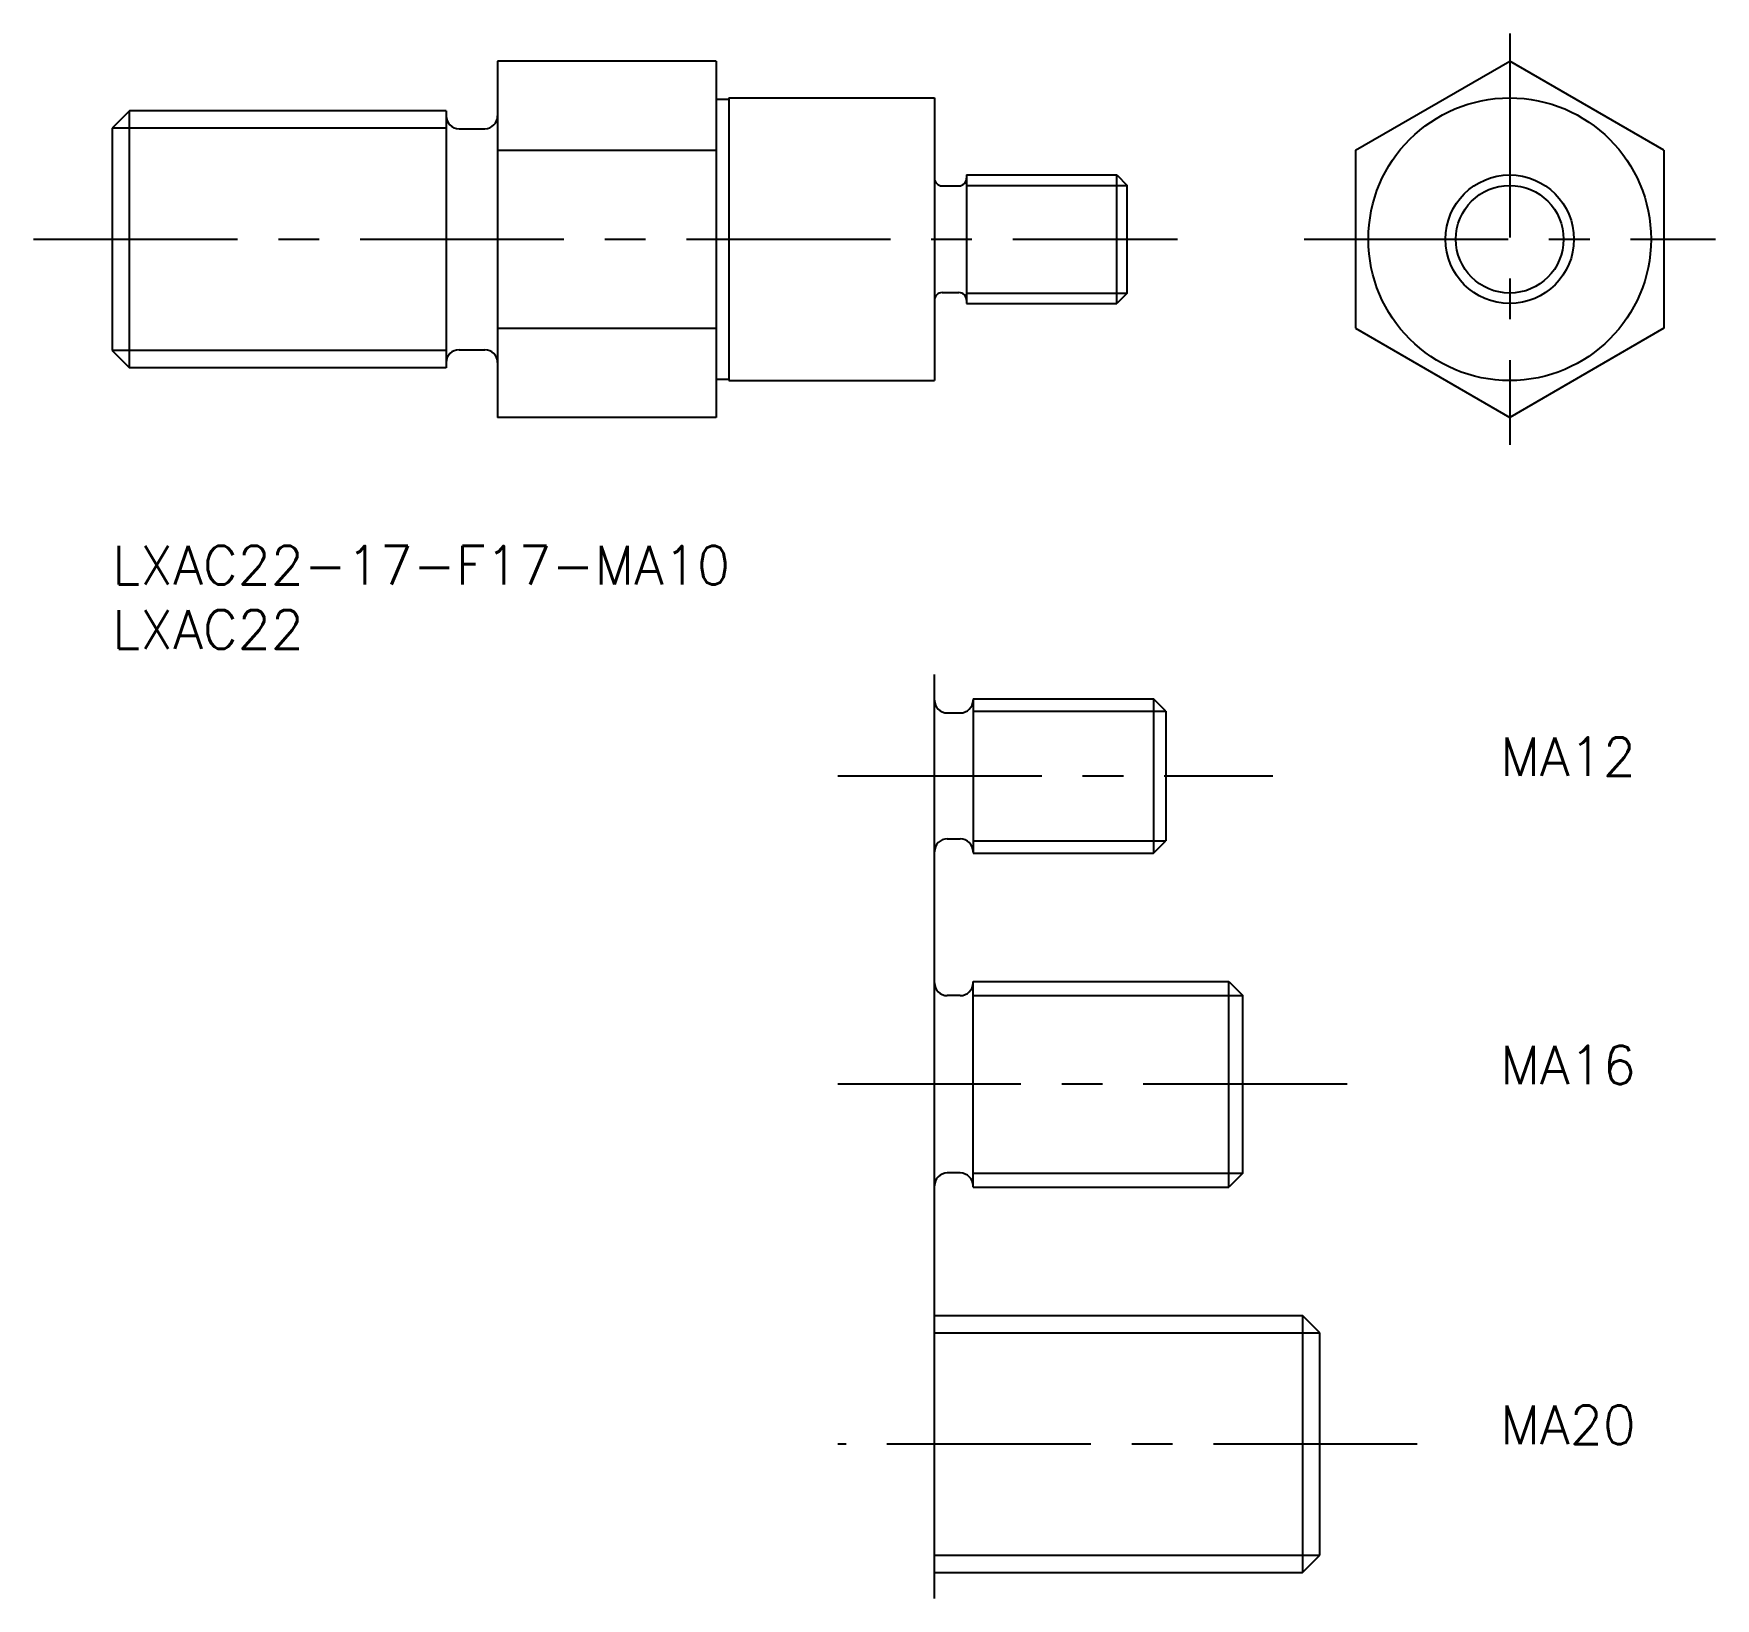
# Model space of a CAD drawing. Extents: x -6 to 125, y -82 to 40.
import ezdxf

# ---------------------------------------------------------------- set-up
doc = ezdxf.new("R2010")
doc.units = 0
doc.header["$LTSCALE"] = 0.5
doc.linetypes.add('CENTER', pattern=[50.8, 31.75, -6.35, 6.35, -6.35])
for name, color, linetype in [('MSM_CENTER', 1, 'CENTER'), ('MSM_CONTINUOUS', 7, 'CONTINUOUS'), ('MSM_NARROW', 5, 'CONTINUOUS'), ('MSM_PART_NUMBER', 7, 'CONTINUOUS')]:
    doc.layers.add(name, color=color, linetype=linetype)
doc.styles.get("Standard").update_dxf_attribs({"font": 'txt.shx', "height": 3, "bigfont": 'bigfont.shx'})

# ---------------------------------------------------------------- blocks, each defined once
blk = doc.blocks.new('*U12')
at = {"layer": 'MSM_PART_NUMBER'}
blk.add_text('LXAC22-17-F17-MA10', height=3, dxfattribs=at).set_placement((0, -3))
blk = doc.blocks.new('*U13')
at = {"layer": 'MSM_PART_NUMBER'}
blk.add_text('LXAC22', height=3, dxfattribs=at).set_placement((0, -8))
blk = doc.blocks.new('*U15')
at = {"layer": 'MSM_PART_NUMBER'}
blk.add_text('MA12', height=3, dxfattribs=at).set_placement((108.04, -17.9))
blk = doc.blocks.new('*U16')
at = {"layer": 'MSM_PART_NUMBER'}
blk.add_text('MA16', height=3, dxfattribs=at).set_placement((108.04, -41.9))
blk = doc.blocks.new('*U17')
at = {"layer": 'MSM_PART_NUMBER'}
blk.add_text('MA20', height=3, dxfattribs=at).set_placement((108.04, -69.9))

msp = doc.modelspace()

# ---------------------------------------------------------------- linework, layer by layer
at = {"layer": 'MSM_CENTER'}
for p, q in [((108.77, 39.86), (108.77, 7.85)), ((-6.11, 23.86), (82.92, 23.86)), ((92.77, 23.86), (124.78, 23.86)), ((56.48, -17.9), (90.33, -17.9)), ((96.13, -41.9), (56.48, -41.9)), ((101.58, -69.9), (56.48, -69.9))]:
    msp.add_line(p, q, dxfattribs=at)
at = {"layer": 'MSM_CONTINUOUS'}
for p, q in [((30, 37.71), (30, 10)), ((47, 37.71), (30, 37.71)), ((47, 37.71), (47, 10)), ((96.77, 30.78), (108.77, 37.71)), ((120.77, 30.78), (108.77, 37.71)), ((47, 34.76), (48, 34.76)), ((48, 34.86), (64, 34.86)), ((48, 34.86), (48, 12.86)), ((64, 34.86), (64, 12.86)), ((1.35, 33.86), (0, 32.5)), ((1.35, 13.86), (1.35, 33.86)), ((26, 33.86), (1.35, 33.86)), ((26, 33.86), (26, 13.86)), ((0, 32.5), (0, 15.21)), ((27, 32.46), (29, 32.46)), ((30, 30.78), (47, 30.78)), ((96.77, 30.78), (96.77, 16.93)), ((120.77, 30.78), (120.77, 16.93)), ((66.5, 28.86), (78.19, 28.86)), ((66.5, 28.86), (66.5, 18.86)), ((78.19, 18.86), (78.19, 28.86)), ((78.19, 28.86), (79, 28.04)), ((64.6, 28.01), (65.9, 28.01)), ((79, 19.67), (79, 28.04)), ((64.6, 19.71), (65.9, 19.71)), ((79, 19.67), (78.19, 18.86)), ((66.5, 18.86), (78.19, 18.86)), ((30, 16.93), (47, 16.93)), ((96.77, 16.93), (108.77, 10)), ((120.77, 16.93), (108.77, 10)), ((0, 15.21), (1.35, 13.86)), ((27, 15.26), (29, 15.26)), ((26, 13.86), (1.35, 13.86)), ((47, 12.96), (48, 12.96)), ((48, 12.86), (64, 12.86)), ((47, 10), (30, 10)), ((64, -81.9), (64, -10)), ((65, -13), (66, -13)), ((67, -11.9), (81.05, -11.9)), ((67, -11.9), (67, -23.9)), ((82, -12.85), (81.05, -11.9)), ((81.05, -11.9), (81.05, -23.9)), ((82, -12.85), (82, -22.95)), ((65, -22.8), (66, -22.8)), ((81.05, -23.9), (82, -22.95)), ((67, -23.9), (81.05, -23.9)), ((67, -49.9), (67, -33.9)), ((67, -33.9), (86.92, -33.9)), ((86.92, -49.9), (86.92, -33.9)), ((86.92, -33.9), (88, -34.98)), ((66, -35), (65, -35)), ((88, -48.82), (88, -34.98)), ((66, -48.8), (65, -48.8)), ((88, -48.82), (86.92, -49.9)), ((67, -49.9), (86.92, -49.9)), ((64, -59.9), (92.65, -59.9)), ((94, -61.25), (92.65, -59.9)), ((92.65, -59.9), (92.65, -79.9)), ((94, -78.55), (94, -61.25)), ((92.65, -79.9), (94, -78.55)), ((64, -79.9), (92.65, -79.9))]:
    msp.add_line(p, q, dxfattribs=at)
for radius in [11, 5]:
    msp.add_circle((108.77, 23.86), radius, dxfattribs=at)
for centre, radius, start, end in [((27, 33.46), 1, 180, 270), ((29, 33.46), 1, 270, 0), ((64.6, 28.61), 0.6, 180, 270), ((65.9, 28.61), 0.6, 270, 0), ((64.6, 19.11), 0.6, 90, 180), ((65.9, 19.11), 0.6, 0, 90), ((27, 14.26), 1, 90, 180), ((29, 14.26), 1, 0, 90), ((65, -12), 1, 180, 270), ((66, -12), 1, 270, 0), ((65, -23.8), 1, 90, 180), ((66, -23.8), 1, 0, 90), ((65, -34), 1, 180, 270), ((66, -34), 1, 270, 0), ((65, -49.8), 1, 90, 180), ((66, -49.8), 1, 0, 90)]:
    msp.add_arc(centre, radius, start, end, dxfattribs=at)
at = {"layer": 'MSM_NARROW'}
for p, q in [((26, 32.5), (0, 32.5)), ((66.5, 28.04), (79, 28.04)), ((66.5, 19.67), (79, 19.67)), ((26, 15.21), (0, 15.21)), ((67, -12.85), (82, -12.85)), ((67, -22.95), (82, -22.95)), ((67, -34.98), (88, -34.98)), ((67, -48.82), (88, -48.82)), ((64, -61.25), (94, -61.25)), ((64, -78.55), (94, -78.55))]:
    msp.add_line(p, q, dxfattribs=at)
msp.add_circle((108.77, 23.86), 4.19, dxfattribs=at)

# ---------------------------------------------------------------- block references
at = {"layer": 'MSM_CONTINUOUS'}
for name in ['*U12', '*U13', '*U15', '*U16', '*U17']:
    msp.add_blockref(name, (0, 0), dxfattribs=at)

doc.saveas('drawing.dxf')
